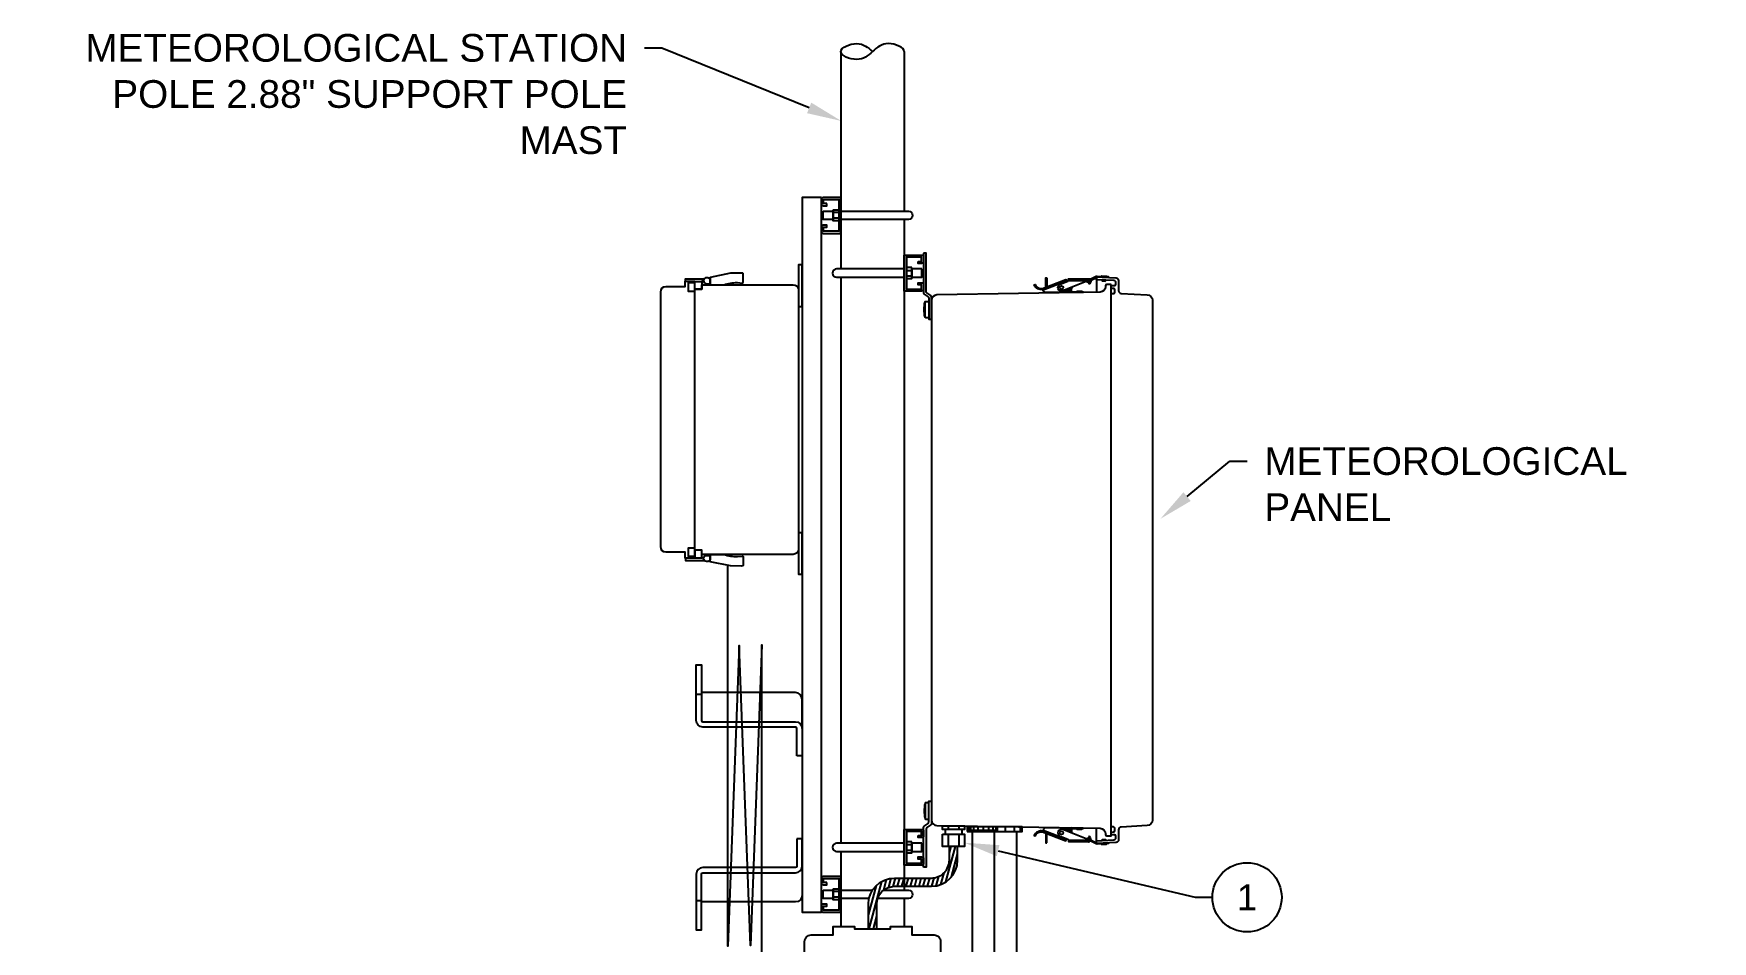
# Model space of a CAD drawing. Header units: feet. Extents: x 0.3 to 98.5, y -18.6 to 31.5.
# Drawn here: x 3.64 to 9.7, y -10.92 to -7.64 of the extents above; entities that cross this region are included whole.
import ezdxf
from ezdxf import colors
from ezdxf.entities.mleader import LeaderData, LeaderLine
from ezdxf.enums import TextEntityAlignment as Align
from ezdxf.math import Vec2, Vec3

# ---------------------------------------------------------------- set-up
doc = ezdxf.new("R2010")
doc.units = ezdxf.units.FT
doc.header["$MEASUREMENT"] = 0
doc.layers.add('E-DETL', color=1, linetype='Continuous')
doc.layers.add('G-ANNO-TEXT', color=1, linetype='Continuous')
doc.styles.add('NEI-A', font='arial.ttf')
doc.styles.get("Standard").update_dxf_attribs({"font": 'arial.ttf'})

# ---------------------------------------------------------------- blocks, each defined once
blk = doc.blocks.new('_TagCircle')
at = {"color": 0, "linetype": 'ByBlock', "lineweight": -2, "transparency": 16777216}
blk.add_circle((0, 0), 0.125, dxfattribs=at)
at = {"color": 0, "transparency": 16777216, "style": 'NEI-A'}
blk.add_attdef('TAGNUMBER', text='', height=0.09375, dxfattribs=at).set_placement((0, -0.046875), align=Align.CENTER)
blk = doc.blocks.new('MET STATION - GND ROD')
at = {"layer": 'E-DETL', "linetype": 'Continuous'}
h = blk.add_hatch(dxfattribs=at)
h.set_pattern_fill('ANSI31', color=3, scale=1.5, angle=30)
h.set_pattern_definition([(74.99999999999999, (-57.1598057841571, -213.1573030751959), (-0.1811110924292003, 0.04852857095672267), [])])
edge = h.paths.add_edge_path()
edge.add_arc((12.26034191312353, 30.02062844094623), 0.812500000000199, -90, 0, ccw=False)
edge.add_line((12.26034191312353, 29.20812844094603), (10.59748799999925, 29.20812844094603))
edge.add_arc((10.59748799999925, 28.02062844094575), 1.187500000000284, 90, 180)
edge.add_line((9.409987999998961, 28.02062844094575), (9.409987999998961, 26.91588716894079))
edge.add_line((9.409987999998961, 26.91588716894079), (9.784987999998961, 26.91588716894079))
edge.add_line((9.784987999998961, 26.91588716894079), (9.784987999998961, 28.02062844094575))
edge.add_arc((10.59748799999925, 28.02062844094575), 0.8125000000002842, 90, 180, ccw=False)
edge.add_line((10.59748799999925, 28.83312844094603), (12.26034191312353, 28.83312844094603))
edge.add_arc((12.26034191312353, 30.02062844094623), 1.187500000000199, 270, 360)
edge.add_line((13.44784191312372, 30.02062844094623), (13.44697981855987, 30.63469198801359))
edge.add_line((13.44697981855987, 30.63469198801359), (13.07197981855987, 30.63469198801359))
edge.add_line((13.07197981855987, 30.63469198801359), (13.07284191312373, 30.02062844094623))
for points in [[(8.159987999999416, 66.60497193109703), (8.159987999999416, 56.76669488779505)], [(11.03498799999987, 66.60497193109694), (11.03498799999987, 59.37844488933803)], [(8.066243999999415, 59.31594488933809), (7.81624399999896, 59.31594488933809)], [(8.066243999999415, 59.06594488933798), (7.81624399999896, 59.06594488933798)], [(11.03498799999987, 59.00344488933803), (11.03498799999986, 28.65667069103677)], [(1.138999761708973, 56.20327042667476), (1.138999996992496, 56.32472926021656), (1.984455018183738, 56.32472926021656)], [(1.952964101159296, 56.21319672225427), (1.87000000000036, 56.21319672225427), (1.87000000000036, 56.20310245291801)], [(8.159987999999409, 56.39169488779505), (8.159987999999402, 30.78595168459521)], [(11.12873199999987, 56.7041948877951), (11.37873200000033, 56.7041948877951)], [(11.12873199999987, 56.45419488779499), (11.37873200000033, 56.45419488779499)], [(18.36490360064189, 56.21992423236344), (18.37683295481943, 56.1889656145522)], [(18.45770330514195, 56.24860897959166), (19.31325847095847, 56.25268477220254)], [(19.73116025107948, 56.38142911969347), (19.72656394112239, 55.71721638787198)], [(18.26308613384079, 55.72523006279784), (18.26308613384079, 55.69167128772057)], [(18.36300696054158, 55.76373278086345), (18.60466933719184, 55.76373278086345)], [(18.60486259734133, 55.73017313320617), (18.60402519147972, 55.87558875942868)], [(11.97272014379992, 54.59258926319516), (11.97272014379992, 55.27258926319516)], [(1.138999761708973, 43.70319918193363), (1.138999996992496, 43.58174034839183), (1.984455018183738, 43.58174034839183)], [(1.952964101159296, 43.69327288635412), (1.87000000000036, 43.69327288635412), (1.87000000000036, 43.70336715569038)], [(4.586487999999904, 18.66572542050692), (4.586487999999904, 39.7625257069713), (4.07587606539481, 26.16272106307764), (3.56670158633277, 39.72424004767436), (3.056089651727675, 26.12443540378052), (3.056089651727676, 43.35587166098818)], [(1.618424000000331, 37.53318765657691), (1.618424000000331, 38.8531876565769), (1.858424000000326, 38.8531876565769), (1.858424000000326, 37.53318765657691)], [(11.97272014379992, 32.5850573091951), (11.97272014379992, 31.90505730919509)], [(12.88447981855987, 31.39881946346641), (12.88447981855987, 31.19813893964745)], [(13.01243173206038, 31.56468907701096), (13.01243173206038, 31.39881946346641)], [(13.01243173206038, 31.19813893964745), (13.01243173206038, 30.63469198801359)], [(13.50652790505936, 31.56468907701096), (13.50652790505936, 31.39881946346641)], [(13.50652790505936, 31.19813893964745), (13.50652790505936, 30.63469198801359)], [(13.63447981855987, 31.39881946346641), (13.63447981855987, 31.19813893964745)], [(13.96689106308382, 31.51910108791911), (13.96689106308382, 31.31924004173338)], [(14.04160351819908, 31.36693937063249), (14.04160351819908, 31.51910108791911)], [(14.11902338185862, 13.88080623405579), (14.11902338185863, 31.36693937063249)], [(14.17708648777787, 31.36693937063249), (14.17708648777787, 31.51910108791911)], [(14.22410859967191, 31.36693937063249), (14.22410859967191, 31.31924004173338)], [(14.37985108079036, 31.36693937063249), (14.37985108079036, 31.51910108791911)], [(14.61902822601886, 31.36693937063249), (14.61902822601886, 31.51910108791911)], [(14.64338618826638, 31.36693937063249), (14.64338618826638, 31.31924004173338)], [(14.85820537124735, 31.36693937063249), (14.85820537124735, 31.51910108791911)], [(15.0609699642612, 31.36693937063249), (15.0609699642612, 31.51910108791911)], [(15.11902338033802, 31.31924004173338), (15.11902338033802, 31.36693937063249)], [(15.12001952679634, 13.25581813900487), (15.11902338033802, 31.31924004173338)], [(15.19645293383863, 31.36693937063249), (15.19645293383863, 31.51910108791911)], [(15.60009476917763, 31.51910108791911), (15.60009476917763, 31.31924004173338)], [(16.00562395520534, 31.51910108791911), (16.00562395520534, 31.31924004173338)], [(16.12001952527574, 13.25587328616703), (16.11902337881742, 31.31929518889554)], [(16.27658989436019, 31.51910108791911), (16.27658989436019, 31.31924004173338)], [(18.26308613384079, 31.45241650959241), (18.26308613384079, 31.48597528466968)], [(18.36300696054158, 31.4139137915268), (18.60466933719184, 31.4139137915268)], [(18.60486259734133, 31.44747343918409), (18.60402519147972, 31.30205781296157)], [(19.73116025107948, 30.79621745269678), (19.72656394112239, 31.46043018451827)], [(8.159987999999402, 30.41095168459521), (8.159987999999402, 27.01883238547904)], [(11.12873199999987, 30.72345168459526), (11.37873200000033, 30.72345168459526)], [(11.12873199999987, 30.47345168459515), (11.37873200000033, 30.47345168459515)], [(18.36490360064189, 30.95772234002681), (18.37683295481943, 30.98868095783805)], [(18.45770330514195, 30.92903759279859), (19.31325847095847, 30.92496180018771)], [(1.618424000000331, 28.18937260854881), (1.618424000000331, 26.86937260854881), (1.858424000000326, 26.86937260854881), (1.858424000000326, 28.18937260854881)], [(8.066243999999408, 28.59417069103683), (7.816243999998953, 28.59417069103683)], [(8.066243999999408, 28.34417069103671), (7.816243999998953, 28.34417069103671)], [(9.439035068858715, 28.28167069103677), (8.159987999999402, 28.28167069103677), (8.159987999999402, 28.65667069103677), (9.594688665087304, 28.65667069103677)], [(11.03498799999986, 28.28167069103677), (11.03498799999986, 27.01883238547907)]]:
    blk.add_lwpolyline(points, dxfattribs=at)
for points in [[(7.284999999999869, 60.00344488933781), (6.410000000000323, 60.00344488933781), (6.410000000000323, 27.65667069103683), (7.284999999999869, 27.65667069103683)], [(7.362948699025537, 59.37844488933803), (7.81624399999896, 59.37844488933803), (7.81624399999896, 59.00344488933803), (7.362948699025537, 59.00344488933803)], [(7.81624399999896, 59.44094488933798), (8.066243999999415, 59.44094488933798), (8.066243999999415, 58.94094488933809), (7.81624399999896, 58.94094488933809)], [(6.410000000000323, 56.9532348064542), (6.250000000000469, 56.9532348064542), (6.250000000000469, 55.0732348064542), (6.410000000000323, 55.0732348064542)], [(11.37873200000033, 56.82919488779499), (11.12873199999987, 56.82919488779499), (11.12873199999987, 56.3291948877951), (11.37873200000033, 56.3291948877951)], [(11.83202730097375, 56.76669488779505), (11.37873200000033, 56.76669488779505), (11.37873200000033, 56.39169488779505), (11.83202730097375, 56.39169488779505)], [(17.28817501044167, 55.8854013735633), (18.33793647024268, 56.28990832966402), (18.36490360064189, 56.21992423236344), (17.31514214084087, 55.81541727626272)], [(17.48603582414088, 56.3735136115634), (17.48848651514171, 55.96258785846339), (17.44358889214126, 55.94528735586334), (17.4410366243962, 56.37324524402248)], [(1.560000000001324, 56.14073480425423), (1.250000000000924, 56.14073480425423), (1.250000000000924, 55.76573480425423), (1.560000000001324, 55.76573480425423)], [(1.87000000000036, 55.85823480425432), (1.560000000001324, 55.85823480425432), (1.560000000001324, 56.20327288045416), (1.87000000000036, 56.20327288045416)], [(18.60486259734133, 55.73017313320617), (19.11985343896561, 55.73324445060576), (19.12001216904181, 55.70662898730621), (18.60486259734133, 55.69763701808291)], [(6.410000000000323, 44.83323480205429), (6.250000000000469, 44.83323480205429), (6.250000000000469, 42.95323480205429), (6.410000000000323, 42.95323480205429)], [(1.560000000001324, 44.14073480435417), (1.250000000000924, 44.14073480435417), (1.250000000000924, 43.76573480435417), (1.560000000001324, 43.76573480435417)], [(1.87000000000036, 44.04823480435425), (1.560000000001324, 44.04823480435425), (1.560000000001324, 43.70323480435422), (1.87000000000036, 43.70323480435422)], [(12.76538364556089, 31.56468907701096), (13.75357599155885, 31.56468907701096), (13.75357599155885, 31.39881946346641), (12.76538364556089, 31.39881946346641)], [(12.76538364556089, 31.19813893964745), (13.75357599155885, 31.19813893964745), (13.75357599155885, 30.63469198801359), (12.76538364556089, 30.63469198801359)], [(13.87174047872382, 31.31924004173338), (16.37174047872155, 31.31924004173338), (16.37174047872155, 31.51910108791911), (13.87174047872382, 31.51910108791911)], [(13.99402822601976, 31.36693937063249), (15.24402822601931, 31.36693937063249), (15.24402822601931, 31.51910108791911), (13.99402822601976, 31.51910108791911)], [(17.28817501044167, 31.29224519882695), (18.33793647024268, 30.88773824272624), (18.36490360064189, 30.95772234002681), (17.31514214084087, 31.36222929612753)], [(17.48603582414088, 30.80413296082686), (17.48848651514171, 31.21505871392686), (17.44358889214126, 31.23235921652691), (17.4410366243962, 30.80440132836777)], [(18.60486259734133, 31.44747343918409), (19.11985343896561, 31.44440212178449), (19.12001216904181, 31.47101758508405), (18.60486259734133, 31.48000955430734)], [(11.37873200000033, 30.84845168459515), (11.12873199999987, 30.84845168459515), (11.12873199999987, 30.34845168459526), (11.37873200000033, 30.34845168459526)], [(11.83202730097375, 30.78595168459521), (11.37873200000033, 30.78595168459521), (11.37873200000033, 30.41095168459521), (11.83202730097375, 30.41095168459521)], [(7.36294869902553, 28.65667069103677), (7.816243999998953, 28.65667069103677), (7.816243999998953, 28.28167069103677), (7.36294869902553, 28.28167069103677)], [(7.816243999998953, 28.71917069103671), (8.066243999999408, 28.71917069103671), (8.066243999999408, 28.21917069103683), (7.816243999998953, 28.21917069103683)]]:
    blk.add_lwpolyline(points, close=True, dxfattribs=at)
for points in [[(7.53499399999896, 59.72219488933798), (7.37874399999987, 59.72219488933798), (7.37874399999987, 59.90969488933798), (8.066243999999415, 59.90969488933798), (8.066243999999415, 58.47219488933809), (7.37874399999987, 58.47219488933809), (7.37874399999987, 58.65969488933809), (7.53499399999896, 58.65969488933809), (7.53499399999896, 58.75343888933809), (7.37874399999987, 58.75343888933809, 0.414213562373095), (7.284999999999869, 58.65969488933809), (7.284999999999869, 58.47219488933809, 0.414213562373095), (7.37874399999987, 58.37845088933808), (8.159987999999416, 58.37845088933808), (8.159987999999416, 60.00343888933798), (7.37874399999987, 60.00343888933798, 0.414213562373095), (7.284999999999869, 59.90969488933798), (7.284999999999869, 59.72219488933798, 0.414213562373095), (7.37874399999987, 59.62845088933797), (7.53499399999896, 59.62845088933797)], [(8.159987999999416, 59.37844488933803), (11.22248799999988, 59.37844488933803, -1), (11.22248799999988, 59.00344488933803), (8.159987999999416, 59.00344488933803)], [(11.65998200000033, 57.11044488779499), (11.81623199999942, 57.11044488779499), (11.81623199999942, 57.29794488779499), (11.12873199999987, 57.29794488779499), (11.12873199999987, 55.8604448877951), (11.81623199999942, 55.8604448877951), (11.81623199999942, 56.0479448877951), (11.65998200000033, 56.0479448877951), (11.65998200000033, 56.14168888779511), (11.81623199999942, 56.14168888779511, -0.414213562373095), (11.90997599999942, 56.0479448877951), (11.90997599999942, 55.8604448877951, -0.414213562373095), (11.81623199999942, 55.7667008877951), (11.03498799999987, 55.7667008877951), (11.03498799999987, 57.39168888779499), (11.81623199999942, 57.39168888779499, -0.414213562373095), (11.90997599999942, 57.29794488779499), (11.90997599999942, 57.11044488779499, -0.414213562373095), (11.81623199999942, 57.01670088779498), (11.65998200000033, 57.01670088779498)], [(11.90997599999942, 57.48258926319506), (11.90997599999942, 55.67482328614792, 0.2446984432061769), (11.93556141381411, 55.62567416349355), (12.11575056328568, 55.4995043627068, -0.2446984432061774), (12.14133597710038, 55.45035524005243), (12.14133597710038, 54.49458926319512), (12.26133597710038, 54.49458926319512), (12.26133597710038, 55.51282328611206, 0.2446984432061764), (12.23575056328568, 55.56197240876643), (12.05556141381412, 55.68814220955318, -0.2446984432061769), (12.02997599999942, 55.73729133220755), (12.02997599999942, 57.48258926319506)], [(2.08630297629999, 56.10052621504402), (2.254000000000829, 56.10052621504402), (2.253999999979996, 56.26432370597139, 0.3946773552890498), (2.08630297629999, 56.37099538726434, 1)], [(2.254000000000829, 56.05349644595423), (2.865907479887042, 56.05349644595422, -0.09761498058546442), (3.481865975500583, 56.14827049605429), (3.699171238559316, 56.13114959428082, 0.4009884503005998), (3.748270631400842, 56.16280402795416), (3.747922008400124, 56.54119400585426, 0.4374450273909113), (3.707363878400898, 56.57861177195428), (3.654552719300241, 56.58104621355414), (3.166992699000744, 56.57335889095418), (2.254000000000829, 56.38598283955417)], [(11.03498799999987, 56.76669488779505), (7.972487999999409, 56.76669488779505, 1), (7.972487999999409, 56.39169488779505), (11.03498799999987, 56.39169488779505)], [(18.2039523242065, 55.77533038392721, -1), (18.08525451237002, 56.07250176455671), (18.43883122501168, 56.21372930139749, 0.3068139453357849), (18.45770330514195, 56.24158911832748), (18.45770330514195, 56.32341258346338), (19.37019329334751, 56.32775960876348, -0.2245638110332843), (19.4513609893806, 56.28936895585242), (19.40953761642511, 56.26805888294142, 0.1835781708512784), (19.3695293526254, 56.28275593517373), (19.31790191448817, 56.28250998641521), (19.31790797364109, 56.28123810138981, -0.3068139455332923), (19.26129173318993, 56.19765865057571)], [(19.29548878134127, 56.20994809896337), (19.31591835384196, 56.1698528053634), (19.73116025107948, 56.38142911969347), (19.73133597710065, 56.40682328624501), (20.26565647330298, 56.37882073559926), (20.26701501054148, 56.40474316906341), (19.75683058734156, 56.43148080166333, 0.1316524970852371), (19.71126120634161, 56.42179473076339)], [(19.37465573853579, 56.10957450724329), (19.42229718268121, 56.19300755479033, 0.1525868691562192), (19.42996718886557, 56.22796358933724), (19.4717905618468, 56.24927366224752, -0.1959808234060733), (19.46137509968641, 56.17069351431051), (19.41373365554099, 56.08726046676344)], [(20.38633597710039, 55.6553902186451), (20.49541802630127, 55.65729425294519, 0.4091108011735645), (20.55633597710092, 55.71928481004506), (20.55633597710092, 55.82381539874508, 0.4091108014201256), (20.49541802630127, 55.88580595584512), (20.38633597710039, 55.88770999014503), (20.38633597710039, 56.01270999014509), (20.54541802630055, 56.0154867776451, 0.4091108014194895), (20.60633597710156, 56.07747733474498), (20.60633597710156, 56.14771277464507, 0.3989595461775771), (20.51820322100055, 56.24058532134512), (19.73133597710065, 56.28182328624513), (19.73133597710065, 56.40682328624501), (20.61287797160011, 56.36062362794502, -0.3989595460104929), (20.7313359771011, 56.23579493604512), (20.7313359771011, 55.78544385704499, 0.3989595459065535), (20.84979398250115, 55.66061516524503), (22.02441996610113, 55.59905562594503, -0.3989595459709347), (22.26133597710039, 55.34939824219075), (22.26133597710039, 31.8282483301995, -0.3989595459709336), (22.02441996610113, 31.57859094644522), (20.84979398250115, 31.51703140714523, 0.3989595459065535), (20.7313359771011, 31.39220271534527), (20.7313359771011, 30.94185163634513, -0.3989595460104929), (20.61287797160011, 30.81702294444523), (19.73133597710065, 30.77082328614524), (19.73133597710065, 30.89582328614512), (20.51820322100055, 30.93706125104513, 0.3989595461775771), (20.60633597710156, 31.02993379774518), (20.60633597710156, 31.10016923764528, 0.4091108014194895), (20.54541802630055, 31.16215979474515), (20.38633597710039, 31.16493658224516), (20.38633597710039, 31.28993658224522), (20.49541802630127, 31.29184061654513, 0.4091108014201256), (20.55633597710092, 31.35383117364518), (20.55633597710092, 31.45836176234519, 0.4091108011735645), (20.49541802630127, 31.52035231944507), (20.38633597710039, 31.52225635374515)], [(19.94545630034107, 56.42159534696339), (19.9457179801412, 56.42658849466341, -0.4142135602660117), (19.97199211734149, 56.45024583406342), (20.17171802434094, 56.43977864286336, -0.4142135627891763), (20.19537536381011, 56.41350450555729), (20.19511368404127, 56.40851135786346)], [(19.98000648937357, 56.26879101685808), (19.97910781267426, 56.25164324295816, 0.4142135595972837), (20.00276515207377, 56.22536910565811), (20.1176075485743, 56.21935047065819, 0.4142135629887277), (20.14388168584287, 56.24300781015211), (20.14478036267444, 56.26015558415816)], [(1.560000000001324, 56.20327288045416), (1.110000000001051, 56.20327288045416), (1.110000000001051, 55.96393044155422), (0.2400000000000233, 55.96393044155422, 0.414213562373095), (1.4210854715202e-14, 55.72393044155422), (1.4210854715202e-14, 44.2040115503542, 0.414213562373095), (0.2400000000000233, 43.9640115503542), (1.110000000001051, 43.9640115503542), (1.110000000001051, 43.70319672815424), (1.560000000001324, 43.70323480435422)], [(6.010000000000467, 43.85297316265417), (1.87000000000036, 43.85297316265417), (1.87000000000036, 44.04823480435425), (1.560000000001324, 44.04823480435425), (1.560000000001324, 55.85823480425432), (1.87000000000036, 55.85823480425432), (1.87000000000036, 56.05349644595423), (6.010000000000474, 56.05349644595423, -0.414213562373095), (6.250000000000469, 55.81349644595424), (6.250000000000469, 44.09297316265417, -0.414213562373095)], [(20.38633597710039, 56.06736898534513), (20.19725392790095, 56.06406854594508, 0.4091108015707904), (20.13633597710028, 56.00207798884504), (20.13633597710086, 55.97004330114516, -0.4091108014379951), (19.89069907871018, 55.72008137735606), (12.50697287550027, 55.5911979570451, 0.409110801426866), (12.26133597710037, 55.3412360332459), (12.26133597710037, 31.83641053914435, 0.409110801426866), (12.50697287550027, 31.58644861534515), (19.89069907871018, 31.45756519503419, -0.4091108014379951), (20.13633597710086, 31.20760327124509), (20.13633597710028, 31.17556858354522, 0.4091108015707904), (20.19725392790095, 31.11357802644517), (20.38633597710039, 31.11027758704512)], [(17.30443510912518, 55.8432037681252, -0.3608026291438594), (16.90897965565965, 56.05019120854734), (16.95010862616626, 56.06738958594366, 0.3542451969609983), (17.28817501044167, 55.88540137356329)], [(18.82685864944059, 55.73149707970629), (18.82682883084188, 55.73649699080631, -0.4142135610394928), (18.85167929324151, 55.76164563930622), (19.05167573654088, 55.76283838400628, -0.414213563250295), (19.07682438506193, 55.73798792158606), (19.07685420364086, 55.7329880105063)], [(12.14133597710038, 54.59258926319516, -0.414213562373261), (12.11133597710038, 54.56258926319516), (12.00272014379991, 54.56258926319516, -0.4543764624674663), (11.97272014379992, 54.59258926319516, -0.1253369649013669), (11.97272014379992, 55.27258926319516, -0.4142135623730464), (12.00272014379991, 55.30258926319515), (12.11133597710038, 55.30258926319515, -0.4142135623730397), (12.14133597710038, 55.27258926319516)], [(2.08630297629999, 43.80594339356438), (2.254000000000829, 43.80594339356438), (2.253999999979996, 43.64214590263699, -0.3946773552890498), (2.08630297629999, 43.53547422134406, -1)], [(2.254000000000829, 43.85297316265417), (2.865907479887042, 43.85297316265417, 0.09761498058546442), (3.481865975500583, 43.75819911255411), (3.699171238559316, 43.77532001432757, -0.4009884503005998), (3.748270631400842, 43.74366558065424), (3.747922008400124, 43.36527560275414, -0.4374450273909113), (3.707363878400898, 43.32785783665412), (3.654552719300241, 43.32542339505426), (3.166992699000744, 43.33311071765422), (2.254000000000829, 43.52048676905423)], [(6.170000000000329, 34.7427196565769), (6.170000000000329, 35.9773756565769, 0.414213562373095), (6.110000000000326, 36.03737565657691), (1.918424000000329, 36.03737565657691, -0.414213562373095), (1.618424000000331, 36.3373756565769), (1.618424000000331, 37.53318765657691), (1.858424000000326, 37.53318765657691), (1.858424000000326, 36.3373756565769, 0.414213562373095), (1.918424000000329, 36.2773756565769), (6.110000000000326, 36.2773756565769, -0.414213562373095), (6.410000000000323, 35.9773756565769), (6.410000000000323, 34.7427196565769)], [(11.90997599999942, 29.6950573091952), (11.90997599999942, 31.50282328624233, -0.2446984432061769), (11.93556141381411, 31.5519724088967), (12.11575056328568, 31.67814220968346, 0.2446984432061774), (12.14133597710038, 31.72729133233783), (12.14133597710038, 32.68305730919514), (12.26133597710038, 32.68305730919514), (12.26133597710038, 31.6648232862782, -0.2446984432061764), (12.23575056328568, 31.61567416362383), (12.05556141381412, 31.48950436283707, 0.2446984432061769), (12.02997599999942, 31.4403552401827), (12.02997599999942, 29.6950573091952)], [(12.14133597710038, 32.5850573091951, 0.414213562373261), (12.11133597710038, 32.61505730919509), (12.00272014379991, 32.6150573091951, 0.4543764624674663), (11.97272014379992, 32.5850573091951, 0.1253369649013669), (11.97272014379992, 31.90505730919509, 0.4142135623730464), (12.00272014379991, 31.87505730919509), (12.11133597710038, 31.87505730919509, 0.4142135623730397), (12.14133597710038, 31.90505730919509)], [(11.65998200000033, 31.12970168459515), (11.81623199999942, 31.12970168459515), (11.81623199999942, 31.31720168459515), (11.12873199999987, 31.31720168459515), (11.12873199999987, 29.87970168459526), (11.81623199999942, 29.87970168459526), (11.81623199999942, 30.06720168459526), (11.65998200000033, 30.06720168459526), (11.65998200000033, 30.16094568459527), (11.81623199999942, 30.16094568459527, -0.414213562373095), (11.90997599999942, 30.06720168459526), (11.90997599999942, 29.87970168459526, -0.414213562373095), (11.81623199999942, 29.78595768459526), (11.03498799999987, 29.78595768459526), (11.03498799999987, 31.41094568459516), (11.81623199999942, 31.41094568459516, -0.414213562373095), (11.90997599999942, 31.31720168459515), (11.90997599999942, 31.12970168459515, -0.414213562373095), (11.81623199999942, 31.03595768459515), (11.65998200000033, 31.03595768459515)], [(17.30443510912518, 31.33444280426506, 0.3608026291438594), (16.90897965565965, 31.12745536384291), (16.95010862616626, 31.11025698644659, -0.3542451969609983), (17.28817501044167, 31.29224519882696)], [(18.2039523242065, 31.40231618846304, 1), (18.08525451237002, 31.10514480783355), (18.43883122501168, 30.96391727099277, -0.3068139453357849), (18.45770330514195, 30.93605745406278), (18.45770330514195, 30.85423398892687), (19.37019329334751, 30.84988696362677, 0.2245638110332843), (19.4513609893806, 30.88827761653783), (19.40953761642511, 30.90958768944883, -0.1835781708512784), (19.3695293526254, 30.89489063721652), (19.31790191448817, 30.89513658597504), (19.31790797364109, 30.89640847100044, 0.3068139455332923), (19.26129173318993, 30.97998792181453)], [(18.82685864944059, 31.44614949268396), (18.82682883084188, 31.44114958158395, 0.4142135610394928), (18.85167929324151, 31.41600093308404), (19.05167573654088, 31.41480818838398, 0.414213563250295), (19.07682438506193, 31.4396586508042), (19.07685420364086, 31.44465856188396)], [(6.170000000000329, 30.97984060854881), (6.170000000000329, 29.7451846085488, -0.414213562373095), (6.110000000000326, 29.68518460854881), (1.918424000000329, 29.68518460854881, 0.414213562373095), (1.618424000000331, 29.38518460854881), (1.618424000000331, 28.18937260854881), (1.858424000000326, 28.18937260854881), (1.858424000000326, 29.38518460854881, -0.414213562373095), (1.918424000000329, 29.44518460854881), (6.110000000000326, 29.44518460854881, 0.414213562373095), (6.410000000000323, 29.7451846085488), (6.410000000000323, 30.97984060854881)], [(11.03498799999987, 30.78595168459521), (7.972487999999409, 30.78595168459521, 1), (7.972487999999409, 30.41095168459521), (11.03498799999987, 30.41095168459521)], [(19.29548878134127, 30.96769847342689), (19.31591835384196, 31.00779376702685), (19.73116025107948, 30.79621745269678), (19.73133597710065, 30.77082328614524), (20.26565647330298, 30.79882583679099), (20.26701501054148, 30.77290340332684), (19.75683058734156, 30.74616577072693, -0.1316524970852371), (19.71126120634161, 30.75585184162686)], [(19.37465573853579, 31.06807206514697), (19.42229718268121, 30.98463901759991, -0.1525868691562192), (19.42996718886557, 30.94968298305301), (19.4717905618468, 30.92837291014273, 0.1959808234060733), (19.46137509968641, 31.00695305807975), (19.41373365554099, 31.09038610562681)], [(19.94545630034107, 30.75605122542687), (19.9457179801412, 30.75105807772685, 0.4142135602660117), (19.97199211734149, 30.72740073832683), (20.17171802434094, 30.73786792952689, 0.4142135627891763), (20.19537536381011, 30.76414206683296), (20.19511368404127, 30.76913521452679)], [(19.98000648937357, 30.90885555553217), (19.97910781267426, 30.9260033294321, -0.4142135595972837), (20.00276515207377, 30.95227746673214), (20.1176075485743, 30.95829610173206, -0.4142135629887277), (20.14388168584287, 30.93463876223814), (20.14478036267444, 30.91749098823209)], [(7.534993999998953, 29.00042069103671), (7.378743999999863, 29.00042069103671), (7.378743999999863, 29.18792069103671), (8.066243999999408, 29.18792069103671), (8.066243999999408, 27.75042069103683), (7.378743999999863, 27.75042069103683), (7.378743999999863, 27.93792069103683), (7.534993999998953, 27.93792069103683), (7.534993999998953, 28.03166469103683), (7.378743999999863, 28.03166469103683, 0.414213562373095), (7.284999999999862, 27.93792069103683), (7.284999999999862, 27.75042069103683, 0.414213562373095), (7.378743999999863, 27.65667669103682), (8.159987999999402, 27.65667669103682), (8.159987999999402, 29.28166469103672), (7.378743999999863, 29.28166469103672, 0.414213562373095), (7.284999999999862, 29.18792069103671), (7.284999999999862, 29.00042069103671, 0.414213562373095), (7.378743999999863, 28.90667669103671), (7.534993999998953, 28.90667669103671)]]:
    blk.add_lwpolyline(points, format="xyb", close=True, dxfattribs=at)
for points in [[(18.61800293379211, 55.94071273397049), (18.61800293379211, 55.92376153530964, -0.3101576996387724), (18.56036349028733, 55.83978061852898), (18.25258905177789, 55.72118519843874, -0.08748866355741712), (18.22191430622057, 55.71518190526297), (17.42299594147501, 55.70021455356405, -0.3152987887909511), (17.33732921376279, 55.75783820700885), (17.31514214084117, 55.81541727626336)], [(6.410000000000323, 35.9773756565769), (6.410000000000323, 37.2973756565769, 0.4142135623730955), (6.110000000000326, 37.5973756565769), (1.858424000000326, 37.5973756565769)], [(18.61800293379211, 31.23693383841977), (18.61800293379211, 31.2538850370806, 0.3101576996387724), (18.56036349028733, 31.33786595386126), (18.25258905177789, 31.45646137395152, 0.08748866355741712), (18.22191430622057, 31.46246466712728), (17.42299594147501, 31.47743201882621, 0.3152987887909511), (17.33732921376279, 31.4198083653814), (17.31514214084117, 31.36222929612689)], [(6.410000000000323, 29.7451846085488), (6.410000000000323, 28.42518460854881, -0.4142135623730955), (6.110000000000326, 28.12518460854881), (1.858424000000326, 28.12518460854881)], [(10.09191257921653, 28.65667069103677), (11.22248799999986, 28.65667069103677, -1), (11.22248799999986, 28.28167069103677), (9.828064063753509, 28.28167069103677)]]:
    blk.add_lwpolyline(points, format="xyb", dxfattribs=at)
at = {"layer": 'E-DETL', "linetype": 'Continuous', "flags": 128}
for points in [[(9.409987999998961, 26.91588716894079), (9.409987999998961, 28.02062844094592, -0.414213562373095), (10.59748799999942, 29.20812844094603), (12.26034191312327, 29.20812844094603, 0.4142135623730951), (13.07284191312372, 30.02062844094598), (13.07197981855987, 30.63469198801359)], [(9.784987999998961, 26.91588716894079), (9.784987999998961, 28.02062844094592, -0.4142135623730951), (10.59748799999942, 28.83312844094603), (12.26034191312327, 28.83312844094603, 0.414213562373095), (13.44784191312372, 30.02062844094598), (13.44697981855987, 30.63469198801359)], [(9.409987999998961, 24.32431539455626), (6.812923537882824, 24.32431539455626, -0.4142135623741291), (6.522884475384188, 24.61435445705592), (6.522884475384188, 26.34317748283672, -0.4142135623720615), (6.812923537882824, 26.63321654533637), (7.815767845834642, 26.63321654533637), (7.815767845834642, 27.01883238547902), (8.78722617342143, 27.01883238547907), (8.78722617342143, 26.91588716894079), (10.41077287171126, 26.91588716894079), (10.41077287171126, 27.01883238547907), (11.38223119929805, 27.01883238547907), (11.38223119929805, 26.63321654533637), (12.38507550724987, 26.63321654533637, -0.4142135623741284), (12.6751145697485, 26.34317748283672), (12.6751145697485, 24.61435445705592, -0.4142135623720619), (12.38507550724987, 24.32431539455626), (9.784987999998961, 24.32431539455626)]]:
    blk.add_lwpolyline(points, format="xyb", dxfattribs=at)
at = {"layer": 'E-DETL', "color": 252, "linetype": 'Continuous'}
for centre in [(18.14460341834191, 55.92391607426339), (18.14460341834191, 31.25373049812686)]:
    blk.add_circle(centre, 0.08000000000000185, dxfattribs=at)
blk.add_open_spline([(11.03498799999991, 66.6049719310972), (11.03498800000008, 66.78465943109697), (10.21355942857127, 67.1440344310972), (9.802845142856995, 66.78465943109697), (9.597487999999686, 66.6049719310972), (9.392130857142376, 66.42528443109708), (8.981416571428014, 66.06590943109686), (7.749273714285181, 66.60497193109754), (8.981410310623318, 67.1440316919952), (9.392124596314147, 66.78466490925936), (9.597478608793153, 66.6049801484032)], degree=3, knots=[0.1371404059419167, 0.1371404059419167, 0.1371404059419167, 0.1371404059419167, 0.1599971402655695, 0.1828538745892223, 0.1828538745892223, 0.1828538745892223, 0.2057106089128751, 0.2285673432365279, 0.2514240775601806, 0.2742804634626854, 0.2742804634626854, 0.2742804634626854, 0.2742804634626854], dxfattribs=at)

msp = doc.modelspace()

# ---------------------------------------------------------------- block references
at = {"layer": 'E-DETL', "xscale": 0.07980440988888426, "yscale": 0.07980440988888426, "zscale": 0.07980440988888426}
msp.add_blockref('MET STATION - GND ROD', (5.902979180874181, -13.02203787314258), dxfattribs=at)

# ---------------------------------------------------------------- leaders
at = {"layer": 'G-ANNO-TEXT'}
ml = msp.add_multileader_mtext('Standard', dxfattribs=at)
ml.set_content('METEOROLOGICAL STATION POLE 2.88" SUPPORT POLE MAST', color=256, style='NEI-A')
ml.set_leader_properties()
ml.build(insert=Vec2(0, 0))
ml.multileader.update_dxf_attribs({"dogleg_length": 0.0625, "arrow_head_size": 0.125})
ctx = ml.context
ctx.base_point, ctx.char_height, ctx.arrow_head_size, ctx.landing_gap_size, ctx.plane_origin = Vec3(3.785758756747383, -7.694090578578361), 0.1, 0.125, 0.0625, Vec3(8.766375738307179, -9.678810061420023)
ctx.text_align_type = 2
notes = []
notes.append((ctx, [(1, (1, 1, 0), (5.907501594400863, -7.694090578578361), (-1, 0), 0.0625, [(0, [(6.555869883332782, -7.957237595357775)], 0, [])])]))
ctx.mtext.insert, ctx.mtext.width, ctx.mtext.alignment, ctx.mtext.flow_direction = Vec3(5.782501594400863, -7.643237918278224), 2.142760416666667, 3, 5
ml = msp.add_multileader_mtext('Standard', dxfattribs=at)
ml.set_content('METEOROLOGICAL PANEL', color=256, style='NEI-A')
ml.set_leader_properties()
ml.build(insert=Vec2(0, 0))
ml.multileader.update_dxf_attribs({"dogleg_length": 0.0625, "arrow_head_size": 0.125})
ctx = ml.context
ctx.base_point, ctx.char_height, ctx.arrow_head_size, ctx.landing_gap_size, ctx.plane_origin = Vec3(8.021058429643151, -9.185346605394983), 0.1, 0.125, 0.0625, Vec3(8.798935969985482, -10.49233467327838)
notes.append((ctx, [(0, (1, 1, 0), (7.958558429643151, -9.185346605394983), (1, 0), 0.0625, [(0, [(7.708558429643151, -9.393882989507524)], 0, [])])]))
ctx.mtext.insert, ctx.mtext.width, ctx.mtext.flow_direction = Vec3(8.083558429643151, -9.135346605394986), 1.617760416666667, 5
ml = msp.add_multileader_block('Standard', dxfattribs=at)
ml.set_content('_TagCircle', color=256)
ml.set_attribute('TAGNUMBER', '1', width=0)
ml.set_leader_properties()
ml.build(insert=Vec2(0, 0))
ml.multileader.update_dxf_attribs({"dogleg_length": 0.0625, "arrow_head_size": 0.125})
ctx = ml.context
ctx.base_point, ctx.char_height, ctx.arrow_head_size, ctx.landing_gap_size, ctx.plane_origin = Vec3(7.896058429643151, -10.76078721548921), 0.1, 0.125, 0.0625, Vec3(4.595006310522411, -12.38881469097202)
notes.append((ctx, [(0, (1, 1, 0), (7.833558429643151, -10.76078721548921), (1, 0), 0.0625, [(0, [(7.00057519674246, -10.56355173955307)], 0, [])])]))
ctx.block.insert = Vec3(8.021058429643151, -10.76078721548921)
for ctx, leaders in notes:
    for number, flags, end, landing, length, lines in leaders:
        leader = LeaderData()
        leader.index, (leader.has_last_leader_line, leader.has_dogleg_vector, leader.attachment_direction) = number, flags
        leader.last_leader_point, leader.dogleg_vector, leader.dogleg_length = Vec3(end), Vec3(landing), length
        for number, points, colour, breaks in lines:
            line = LeaderLine()
            line.index, line.vertices, line.color, line.breaks = number, Vec3.list(points), colors.encode_raw_color(colour), breaks
            leader.lines.append(line)
        ctx.leaders.append(leader)

doc.saveas('drawing.dxf')
